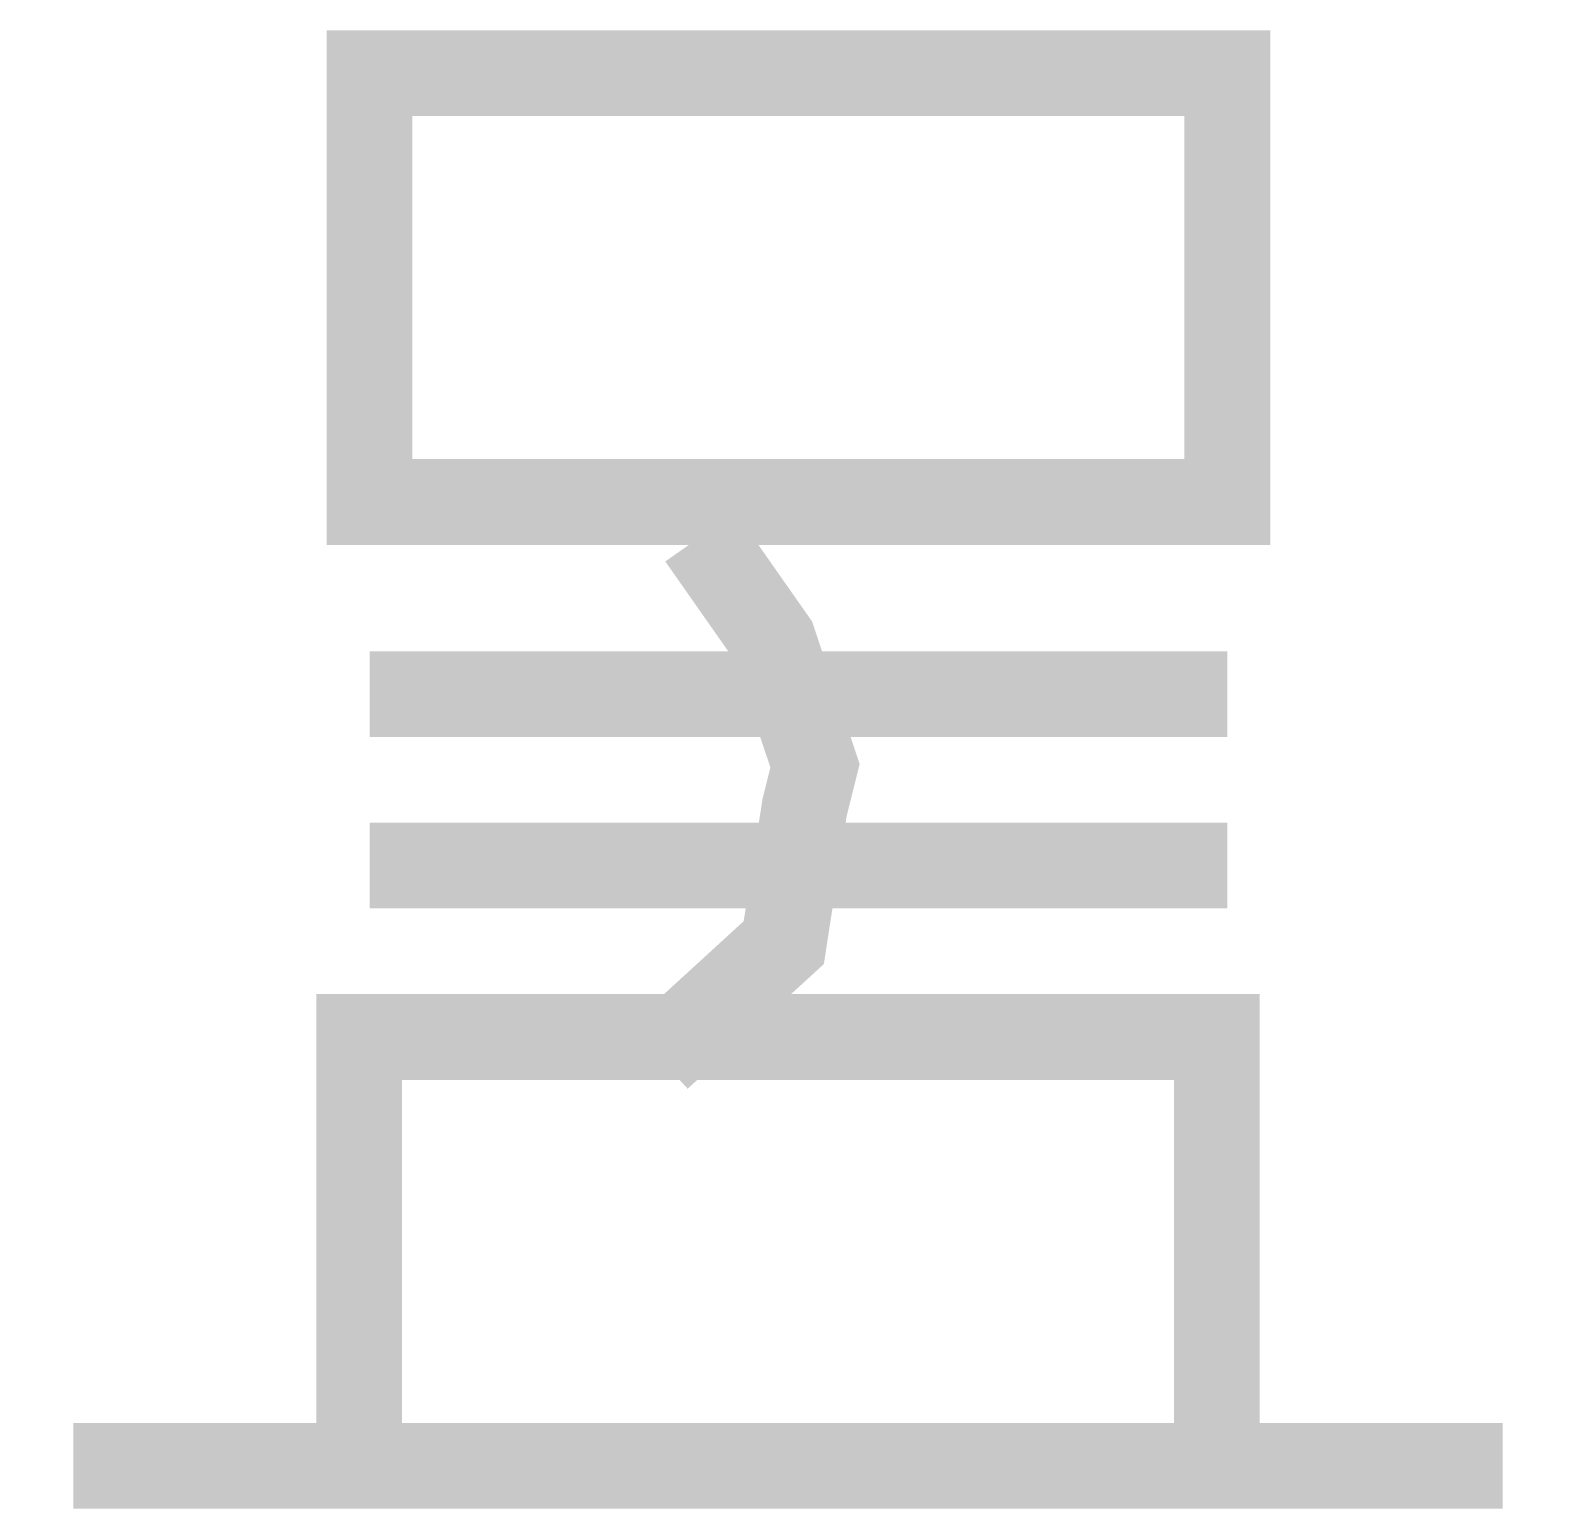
# Model space of a CAD drawing. Extents: x 5.37 to 10.67, y 1.37 to 6.55.
import ezdxf

# ---------------------------------------------------------------- set-up
doc = ezdxf.new("R2010")
doc.units = 0
doc.header["$MEASUREMENT"] = 0
doc.layers.get('0').update_dxf_attribs({"linetype": 'CONTINUOUS'})

msp = doc.modelspace()

# ---------------------------------------------------------------- linework, layer by layer
at = {"const_width": 0.3}
for points in [[(6.5568, 6.3959), (9.5568, 6.3959), (9.5568, 4.8959), (6.5568, 4.8959), (6.5568, 6.3959)], [(7.714, 4.7739), (7.9691, 4.4099), (8.1149, 3.9732), (8.0785, 3.8276), (8.0056, 3.3544), (7.5682, 2.954)], [(6.5568, 4.2235), (9.5568, 4.2235)], [(6.5568, 3.6246), (9.5568, 3.6246)], [(6.5204, 3.0242), (9.5204, 3.0242), (9.5204, 1.5242), (6.5204, 1.5242), (6.5204, 3.0242)], [(5.5204, 1.5242), (10.5204, 1.5242)]]:
    msp.add_lwpolyline(points, dxfattribs=at)

doc.saveas('drawing.dxf')
